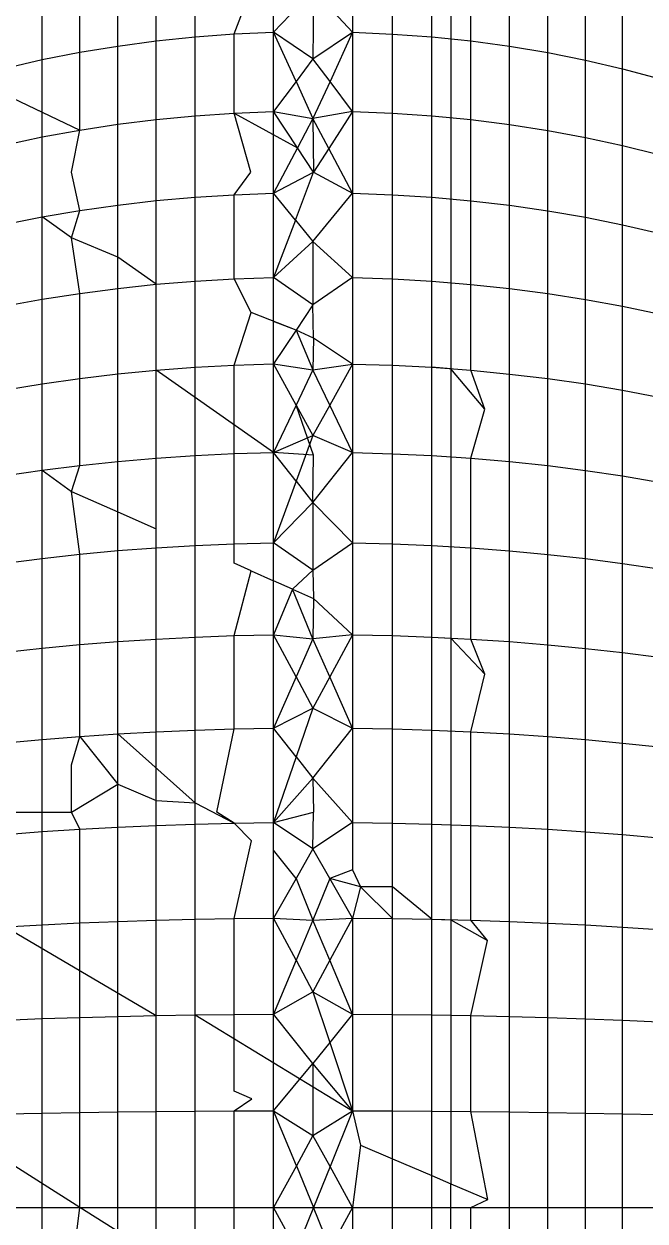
# Model space of a CAD drawing. Header units: inches. Extents: x 17 to 4615, y 5 to 3256.
# Drawn here: x 742.636 to 743.486, y 2590.134 to 2591.771 of the extents above; entities that cross this region are included whole.
import ezdxf

# ---------------------------------------------------------------- set-up
doc = ezdxf.new("R2010")
doc.units = ezdxf.units.IN
doc.header["$MEASUREMENT"] = 0

msp = doc.modelspace()

# ---------------------------------------------------------------- linework, layer by layer
for p, q in [((743.2201, 2591.9874), (743.2201, 2591.2992)), ((743.0858, 2591.8637), (743.0858, 2591.7593)), ((742.8171, 2591.7476), (742.8171, 2591.8512)), ((742.8702, 2591.7531), (742.8702, 2591.857)), ((743.1401, 2591.7569), (743.1401, 2591.8612)), ((743.194, 2591.7529), (743.194, 2591.8569)), ((743.2475, 2591.7474), (743.2475, 2591.851)), ((742.7124, 2591.732), (742.7124, 2591.8346)), ((742.7644, 2591.7405), (742.7644, 2591.8437)), ((743.3006, 2591.7402), (743.3006, 2591.8434)), ((743.3529, 2591.7315), (743.3529, 2591.8341)), ((742.6612, 2591.7219), (742.6612, 2591.8238)), ((742.9237, 2591.757), (742.9465, 2591.8167)), ((742.9775, 2591.7594), (743.0324, 2591.8167)), ((742.9775, 2591.7594), (742.9775, 2591.8167)), ((743.0324, 2591.8167), (743.0315, 2591.7228)), ((743.0858, 2591.7593), (743.0324, 2591.8167)), ((743.4045, 2591.7213), (743.4045, 2591.8232)), ((743.4552, 2591.7095), (743.4552, 2591.8107)), ((742.8171, 2591.7476), (742.8702, 2591.7531)), ((742.8702, 2591.7531), (742.9237, 2591.757)), ((742.8702, 2591.6452), (742.8702, 2591.7531)), ((742.9237, 2591.757), (742.9775, 2591.7594)), ((742.9237, 2591.6489), (742.9237, 2591.757)), ((742.9775, 2591.6511), (742.9775, 2591.7594)), ((743.0315, 2591.7228), (742.9775, 2591.7594)), ((743.0084, 2591.6921), (742.9775, 2591.7594)), ((743.0315, 2591.7228), (743.0858, 2591.7593)), ((743.0858, 2591.7593), (743.0548, 2591.6921)), ((743.0858, 2591.7593), (743.1401, 2591.7569)), ((743.0858, 2591.7593), (743.0858, 2591.6511)), ((743.1401, 2591.7569), (743.194, 2591.7529)), ((743.1401, 2591.6488), (743.1401, 2591.7569)), ((743.194, 2591.7529), (743.2475, 2591.7474)), ((743.194, 2591.6451), (743.194, 2591.7529)), ((742.6612, 2591.7219), (742.7124, 2591.732)), ((742.7124, 2591.732), (742.7644, 2591.7405)), ((742.7124, 2591.6256), (742.7124, 2591.732)), ((742.7644, 2591.7405), (742.8171, 2591.7476)), ((742.7644, 2591.6335), (742.7644, 2591.7405)), ((742.8171, 2591.6401), (742.8171, 2591.7476)), ((743.2475, 2591.7474), (743.3006, 2591.7402)), ((743.2475, 2591.6399), (743.2475, 2591.7474)), ((743.3006, 2591.7402), (743.3529, 2591.7315)), ((743.3006, 2591.6332), (743.3006, 2591.7402)), ((743.3529, 2591.7315), (743.4045, 2591.7213)), ((743.3529, 2591.6251), (743.3529, 2591.7315)), ((742.6109, 2591.7103), (742.6612, 2591.7219)), ((742.6612, 2591.6162), (742.6612, 2591.7219)), ((743.0315, 2591.7228), (743.0084, 2591.6921)), ((743.0548, 2591.6921), (743.0315, 2591.7228)), ((743.4045, 2591.7213), (743.4552, 2591.7095)), ((743.4045, 2591.6156), (743.4045, 2591.7213)), ((743.4552, 2591.7095), (743.5048, 2591.6963)), ((743.4552, 2591.6046), (743.4552, 2591.7095)), ((742.5616, 2591.6973), (742.7124, 2591.6256)), ((743.0084, 2591.6921), (742.9775, 2591.6511)), ((743.0084, 2591.6921), (743.0315, 2591.6416)), ((743.0548, 2591.6921), (743.0315, 2591.6416)), ((743.0858, 2591.6511), (743.0548, 2591.6921)), ((742.9237, 2591.6489), (742.9775, 2591.6511)), ((742.9775, 2591.6511), (743.0315, 2591.6416)), ((743.0103, 2591.6015), (742.9775, 2591.6511)), ((742.9775, 2591.5392), (742.9775, 2591.6511)), ((743.0858, 2591.6511), (743.0315, 2591.6416)), ((743.0858, 2591.6511), (743.0533, 2591.6005)), ((743.0858, 2591.6511), (743.1401, 2591.6488)), ((743.0858, 2591.6511), (743.0858, 2591.5392)), ((742.7124, 2591.6256), (742.7644, 2591.6335)), ((742.7644, 2591.6335), (742.8171, 2591.6401)), ((742.7644, 2591.523), (742.7644, 2591.6335)), ((742.8171, 2591.6401), (742.8702, 2591.6452)), ((742.8171, 2591.5291), (742.8171, 2591.6401)), ((742.8702, 2591.6452), (742.9237, 2591.6489)), ((742.8702, 2591.5338), (742.8702, 2591.6452)), ((742.9467, 2591.5681), (742.9237, 2591.6489)), ((742.9237, 2591.6489), (743.0103, 2591.6015)), ((743.0315, 2591.6416), (743.0103, 2591.6015)), ((743.0315, 2591.6416), (743.0324, 2591.5681)), ((743.0533, 2591.6005), (743.0315, 2591.6416)), ((743.1401, 2591.6488), (743.194, 2591.6451)), ((743.1401, 2591.5371), (743.1401, 2591.6488)), ((743.194, 2591.6451), (743.2475, 2591.6399)), ((743.194, 2591.5337), (743.194, 2591.6451)), ((743.2475, 2591.6399), (743.3006, 2591.6332)), ((743.2475, 2591.5289), (743.2475, 2591.6399)), ((743.3006, 2591.6332), (743.3529, 2591.6251)), ((743.3006, 2591.5227), (743.3006, 2591.6332)), ((742.6612, 2591.6162), (742.7124, 2591.6256)), ((742.701, 2591.5681), (742.7124, 2591.6256)), ((743.3529, 2591.6251), (743.4045, 2591.6156)), ((743.3529, 2591.5152), (743.3529, 2591.6251)), ((742.6109, 2591.6054), (742.6612, 2591.6162)), ((742.6612, 2591.5069), (742.6612, 2591.6162)), ((743.0103, 2591.6015), (742.9775, 2591.5392)), ((743.0324, 2591.5681), (743.0103, 2591.6015)), ((743.0533, 2591.6005), (743.0324, 2591.5681)), ((743.0858, 2591.5392), (743.0533, 2591.6005)), ((743.4045, 2591.6156), (743.4552, 2591.6046)), ((743.4045, 2591.5064), (743.4045, 2591.6156)), ((743.4552, 2591.6046), (743.5048, 2591.5923)), ((743.4552, 2591.4962), (743.4552, 2591.6046)), ((742.7124, 2591.5156), (742.701, 2591.5681)), ((742.9237, 2591.5372), (742.9467, 2591.5681)), ((742.9775, 2591.5392), (743.0324, 2591.5681)), ((743.0075, 2591.5026), (743.0324, 2591.5681)), ((743.0324, 2591.5681), (743.0858, 2591.5392)), ((742.8702, 2591.5338), (742.9237, 2591.5372)), ((742.9237, 2591.5372), (742.9775, 2591.5392)), ((742.9237, 2591.4222), (742.9237, 2591.5372)), ((742.9775, 2591.424), (742.9775, 2591.5392)), ((743.0075, 2591.5026), (742.9775, 2591.5392)), ((743.0315, 2591.4733), (743.0858, 2591.5392)), ((743.0858, 2591.5392), (743.1401, 2591.5371)), ((743.0858, 2591.5392), (743.0858, 2591.424)), ((743.1401, 2591.5371), (743.194, 2591.5337)), ((743.1401, 2591.4221), (743.1401, 2591.5371)), ((742.7124, 2591.5156), (742.7644, 2591.523)), ((742.7644, 2591.523), (742.8171, 2591.5291)), ((742.7644, 2591.4518), (742.7644, 2591.523)), ((742.8171, 2591.5291), (742.8702, 2591.5338)), ((742.8171, 2591.4147), (742.8171, 2591.5291)), ((742.8702, 2591.419), (742.8702, 2591.5338)), ((743.194, 2591.5337), (743.2475, 2591.5289)), ((743.194, 2591.4189), (743.194, 2591.5337)), ((743.2475, 2591.5289), (743.3006, 2591.5227)), ((743.2475, 2591.4145), (743.2475, 2591.5289)), ((743.3006, 2591.5227), (743.3529, 2591.5152)), ((743.3006, 2591.4089), (743.3006, 2591.5227)), ((742.6109, 2591.4969), (742.6612, 2591.5069)), ((742.6612, 2591.5069), (742.7124, 2591.5156)), ((742.6612, 2591.3944), (742.6612, 2591.5069)), ((742.701, 2591.478), (742.6612, 2591.5069)), ((742.701, 2591.478), (742.7124, 2591.5156)), ((743.0075, 2591.5026), (742.9775, 2591.424)), ((743.0075, 2591.5026), (743.0315, 2591.4733)), ((743.3529, 2591.5152), (743.4045, 2591.5064)), ((743.3529, 2591.402), (743.3529, 2591.5152)), ((743.4045, 2591.5064), (743.4552, 2591.4962)), ((743.4045, 2591.3939), (743.4045, 2591.5064)), ((743.4552, 2591.4962), (743.5048, 2591.4848)), ((743.4552, 2591.3846), (743.4552, 2591.4962)), ((742.7124, 2591.4023), (742.701, 2591.478)), ((742.7644, 2591.4518), (742.701, 2591.478)), ((742.9775, 2591.424), (743.0315, 2591.4733)), ((743.0858, 2591.424), (743.0315, 2591.4733)), ((743.0315, 2591.4733), (743.0315, 2591.3864)), ((742.7644, 2591.4091), (742.7644, 2591.4518)), ((742.8171, 2591.4147), (742.7644, 2591.4518)), ((742.8702, 2591.419), (742.9237, 2591.4222)), ((742.9237, 2591.4222), (742.9775, 2591.424)), ((742.9469, 2591.3763), (742.9237, 2591.4222)), ((743.0315, 2591.3864), (742.9775, 2591.424)), ((742.9775, 2591.3636), (742.9775, 2591.424)), ((743.0858, 2591.424), (743.0315, 2591.3864)), ((743.0858, 2591.424), (743.1401, 2591.4221)), ((743.0858, 2591.424), (743.0858, 2591.3057)), ((743.1401, 2591.4221), (743.194, 2591.4189)), ((743.1401, 2591.304), (743.1401, 2591.4221)), ((742.7124, 2591.4023), (742.7644, 2591.4091)), ((742.7644, 2591.4091), (742.8171, 2591.4147)), ((742.7644, 2591.2922), (742.7644, 2591.4091)), ((742.8171, 2591.4147), (742.8702, 2591.419)), ((742.8171, 2591.2973), (742.8171, 2591.4147)), ((742.8702, 2591.3012), (742.8702, 2591.419)), ((743.194, 2591.4189), (743.2475, 2591.4145)), ((743.194, 2591.3012), (743.194, 2591.4189)), ((743.2475, 2591.4145), (743.3006, 2591.4089)), ((743.2475, 2591.2972), (743.2475, 2591.4145)), ((743.3006, 2591.4089), (743.3529, 2591.402)), ((743.3006, 2591.292), (743.3006, 2591.4089)), ((742.6109, 2591.3852), (742.6612, 2591.3944)), ((742.6612, 2591.3944), (742.7124, 2591.4023)), ((742.6612, 2591.2788), (742.6612, 2591.3944)), ((742.7124, 2591.2861), (742.7124, 2591.4023)), ((743.3529, 2591.402), (743.4045, 2591.3939)), ((743.3529, 2591.2858), (743.3529, 2591.402)), ((743.4045, 2591.3939), (743.4552, 2591.3846)), ((743.4045, 2591.2784), (743.4045, 2591.3939)), ((742.9237, 2591.3041), (742.9469, 2591.3763)), ((743.0084, 2591.3519), (742.9469, 2591.3763)), ((743.0315, 2591.3864), (743.0084, 2591.3519)), ((743.0324, 2591.341), (743.0315, 2591.3864)), ((743.4552, 2591.3846), (743.5048, 2591.3742)), ((743.4552, 2591.27), (743.4552, 2591.3846)), ((742.9775, 2591.3058), (742.9775, 2591.3636)), ((743.0084, 2591.3519), (742.9775, 2591.3636)), ((743.0084, 2591.3519), (742.9775, 2591.3058)), ((743.0084, 2591.3519), (743.0315, 2591.2979)), ((743.0324, 2591.341), (743.0084, 2591.3519)), ((743.0324, 2591.341), (743.0315, 2591.2979)), ((743.0858, 2591.3057), (743.0324, 2591.341)), ((742.7124, 2591.2861), (742.7644, 2591.2922)), ((742.7644, 2591.2922), (742.8171, 2591.2973)), ((742.7644, 2591.1726), (742.7644, 2591.2922)), ((742.8171, 2591.2973), (742.8702, 2591.3012)), ((742.8171, 2591.1771), (742.8171, 2591.2973)), ((742.9775, 2591.1847), (742.8171, 2591.2973)), ((742.8702, 2591.3012), (742.9237, 2591.3041)), ((742.8702, 2591.1806), (742.8702, 2591.3012)), ((742.9237, 2591.3041), (742.9775, 2591.3058)), ((742.9237, 2591.1832), (742.9237, 2591.3041)), ((742.9775, 2591.1847), (742.9775, 2591.3058)), ((742.9775, 2591.3058), (743.0315, 2591.2979)), ((743.0085, 2591.2496), (742.9775, 2591.3058)), ((743.0315, 2591.2979), (743.0085, 2591.2496)), ((743.0315, 2591.2979), (743.0858, 2591.3057)), ((743.0547, 2591.2496), (743.0315, 2591.2979)), ((743.0858, 2591.3057), (743.0547, 2591.2496)), ((743.0858, 2591.3057), (743.1401, 2591.304)), ((743.0858, 2591.3057), (743.0858, 2591.1847)), ((743.1401, 2591.304), (743.194, 2591.3012)), ((743.1401, 2591.1831), (743.1401, 2591.304)), ((743.194, 2591.3012), (743.2475, 2591.2972)), ((743.2201, 2591.2992), (743.194, 2591.3012)), ((743.194, 2591.1806), (743.194, 2591.3012)), ((743.2667, 2591.244), (743.2201, 2591.2992)), ((743.2201, 2591.2992), (743.2201, 2590.931)), ((743.2475, 2591.2972), (743.3006, 2591.292)), ((743.2667, 2591.244), (743.2475, 2591.2972)), ((743.3006, 2591.292), (743.3529, 2591.2858)), ((743.3006, 2591.1724), (743.3006, 2591.292)), ((742.6109, 2591.2705), (742.6612, 2591.2788)), ((742.6612, 2591.2788), (742.7124, 2591.2861)), ((742.6612, 2591.1606), (742.6612, 2591.2788)), ((742.7124, 2591.1671), (742.7124, 2591.2861)), ((743.3529, 2591.2858), (743.4045, 2591.2784)), ((743.3529, 2591.1668), (743.3529, 2591.2858)), ((743.4045, 2591.2784), (743.4552, 2591.27)), ((743.4045, 2591.1602), (743.4045, 2591.2784)), ((743.4552, 2591.27), (743.5048, 2591.2605)), ((743.4552, 2591.1527), (743.4552, 2591.27)), ((743.0085, 2591.2496), (742.9775, 2591.1847)), ((743.0085, 2591.2496), (743.0315, 2591.2079)), ((743.0324, 2591.1809), (743.0085, 2591.2496)), ((743.0547, 2591.2496), (743.0315, 2591.2079)), ((743.0858, 2591.1847), (743.0547, 2591.2496)), ((743.2475, 2591.177), (743.2667, 2591.244)), ((742.9775, 2591.1847), (743.0315, 2591.2079)), ((743.0315, 2591.2079), (743.0085, 2591.1455)), ((743.0858, 2591.1847), (743.0315, 2591.2079)), ((742.7644, 2591.1726), (742.8171, 2591.1771)), ((742.8171, 2591.1771), (742.8702, 2591.1806)), ((742.8171, 2591.0803), (742.8171, 2591.1771)), ((742.8702, 2591.1806), (742.9237, 2591.1832)), ((742.8702, 2591.0576), (742.8702, 2591.1806)), ((742.9237, 2591.1832), (742.9775, 2591.1847)), ((742.9237, 2591.0598), (742.9237, 2591.1832)), ((742.9775, 2591.0612), (742.9775, 2591.1847)), ((743.0085, 2591.1455), (742.9775, 2591.1847)), ((743.0324, 2591.1809), (742.9775, 2591.1847)), ((743.0315, 2591.1165), (743.0858, 2591.1847)), ((743.0315, 2591.1165), (743.0324, 2591.1809)), ((743.0858, 2591.1847), (743.1401, 2591.1831)), ((743.0858, 2591.1847), (743.0858, 2591.0612)), ((743.1401, 2591.1831), (743.194, 2591.1806)), ((743.1401, 2591.0598), (743.1401, 2591.1831)), ((743.194, 2591.1806), (743.2475, 2591.177)), ((743.194, 2591.0575), (743.194, 2591.1806)), ((743.2475, 2591.177), (743.3006, 2591.1724)), ((743.2475, 2591.0544), (743.2475, 2591.177)), ((742.6109, 2591.1532), (742.6612, 2591.1606)), ((742.6612, 2591.1606), (742.7124, 2591.1671)), ((742.6612, 2591.04), (742.6612, 2591.1606)), ((742.6612, 2591.1606), (742.701, 2591.1316)), ((742.701, 2591.1316), (742.7124, 2591.1671)), ((742.7124, 2591.1671), (742.7644, 2591.1726)), ((742.7644, 2591.1036), (742.7644, 2591.1726)), ((743.3006, 2591.1724), (743.3529, 2591.1668)), ((743.3006, 2591.0503), (743.3006, 2591.1724)), ((743.3529, 2591.1668), (743.4045, 2591.1602)), ((743.3529, 2591.0454), (743.3529, 2591.1668)), ((743.4045, 2591.1602), (743.4552, 2591.1527)), ((743.4045, 2591.0396), (743.4045, 2591.1602)), ((743.0085, 2591.1455), (742.9775, 2591.0612)), ((743.0085, 2591.1455), (743.0315, 2591.1165)), ((743.4552, 2591.1527), (743.5048, 2591.1442)), ((743.4552, 2591.033), (743.4552, 2591.1527)), ((742.7124, 2591.0457), (742.701, 2591.1316)), ((742.701, 2591.1316), (742.7644, 2591.1036)), ((742.9775, 2591.0612), (743.0315, 2591.1165)), ((743.0858, 2591.0612), (743.0315, 2591.1165)), ((743.0315, 2591.1165), (743.0315, 2591.0238)), ((742.7644, 2591.0505), (742.7644, 2591.1036)), ((742.7644, 2591.1036), (742.8171, 2591.0803)), ((742.8171, 2591.0545), (742.8171, 2591.0803)), ((742.9237, 2591.0598), (742.9775, 2591.0612)), ((743.0315, 2591.0238), (742.9775, 2591.0612)), ((742.9775, 2591.0094), (742.9775, 2591.0612)), ((743.0315, 2591.0238), (743.0858, 2591.0612)), ((743.0858, 2591.0612), (743.1401, 2591.0598)), ((743.0858, 2591.0612), (743.0858, 2590.9354)), ((742.6612, 2591.04), (742.7124, 2591.0457)), ((742.7124, 2591.0457), (742.7644, 2591.0505)), ((742.7124, 2590.9221), (742.7124, 2591.0457)), ((742.7644, 2591.0505), (742.8171, 2591.0545)), ((742.7644, 2590.9262), (742.7644, 2591.0505)), ((742.8171, 2591.0545), (742.8702, 2591.0576)), ((742.8171, 2590.9297), (742.8171, 2591.0545)), ((742.8702, 2591.0576), (742.9237, 2591.0598)), ((742.8702, 2590.9323), (742.8702, 2591.0576)), ((742.9237, 2591.0332), (742.9237, 2591.0598)), ((743.1401, 2591.0598), (743.194, 2591.0575)), ((743.1401, 2590.9343), (743.1401, 2591.0598)), ((743.194, 2591.0575), (743.2475, 2591.0544)), ((743.194, 2590.9323), (743.194, 2591.0575)), ((743.2475, 2591.0544), (743.3006, 2591.0503)), ((743.2475, 2590.9296), (743.2475, 2591.0544)), ((743.3006, 2591.0503), (743.3529, 2591.0454)), ((743.3006, 2590.9261), (743.3006, 2591.0503)), ((743.3529, 2591.0454), (743.4045, 2591.0396)), ((743.3529, 2590.9218), (743.3529, 2591.0454)), ((742.6109, 2591.0334), (742.6612, 2591.04)), ((742.6612, 2590.9172), (742.6612, 2591.04)), ((742.9471, 2591.0229), (742.9237, 2591.0332)), ((743.4045, 2591.0396), (743.4552, 2591.033)), ((743.4045, 2590.9169), (743.4045, 2591.0396)), ((743.4552, 2591.033), (743.5048, 2591.0255)), ((743.4552, 2590.9111), (743.4552, 2591.033)), ((742.9237, 2590.9343), (742.9471, 2591.0229)), ((742.9471, 2591.0229), (742.9775, 2591.0094)), ((743.0315, 2591.0238), (743.0035, 2590.9979)), ((743.0315, 2591.0238), (743.0324, 2590.9852)), ((742.9775, 2590.9354), (742.9775, 2591.0094)), ((743.0035, 2590.9979), (742.9775, 2591.0094)), ((743.0035, 2590.9979), (742.9775, 2590.9354)), ((743.0315, 2590.9299), (743.0035, 2590.9979)), ((743.0035, 2590.9979), (743.0324, 2590.9852)), ((743.0324, 2590.9852), (743.0315, 2590.9299)), ((743.0858, 2590.9354), (743.0324, 2590.9852)), ((742.7644, 2590.9262), (742.8171, 2590.9297)), ((742.8171, 2590.9297), (742.8702, 2590.9323)), ((742.8171, 2590.803), (742.8171, 2590.9297)), ((742.8702, 2590.9323), (742.9237, 2590.9343)), ((742.8702, 2590.8052), (742.8702, 2590.9323)), ((742.9237, 2590.9343), (742.9775, 2590.9354)), ((742.9237, 2590.8069), (742.9237, 2590.9343)), ((742.9775, 2590.8078), (742.9775, 2590.9354)), ((742.9775, 2590.9354), (743.0315, 2590.9299)), ((743.0085, 2590.8778), (742.9775, 2590.9354)), ((743.0315, 2590.9299), (743.0085, 2590.8778)), ((743.0858, 2590.9354), (743.0315, 2590.9299)), ((743.0547, 2590.8778), (743.0315, 2590.9299)), ((743.0858, 2590.9354), (743.0547, 2590.8778)), ((743.0858, 2590.9354), (743.1401, 2590.9343)), ((743.0858, 2590.9354), (743.0858, 2590.8078)), ((743.1401, 2590.9343), (743.194, 2590.9323)), ((743.1401, 2590.8068), (743.1401, 2590.9343)), ((743.194, 2590.9323), (743.2475, 2590.9296)), ((743.194, 2590.8052), (743.194, 2590.9323)), ((743.194, 2590.9323), (743.2201, 2590.931)), ((743.2201, 2590.931), (743.2667, 2590.8817)), ((743.2201, 2590.931), (743.2201, 2590.5459)), ((743.2475, 2590.9296), (743.3006, 2590.9261)), ((743.2667, 2590.8817), (743.2475, 2590.9296)), ((742.6109, 2590.9115), (742.6612, 2590.9172)), ((742.6612, 2590.9172), (742.7124, 2590.9221)), ((742.6612, 2590.7925), (742.6612, 2590.9172)), ((742.7124, 2590.9221), (742.7644, 2590.9262)), ((742.7124, 2590.7966), (742.7124, 2590.9221)), ((742.7644, 2590.8001), (742.7644, 2590.9262)), ((743.3006, 2590.9261), (743.3529, 2590.9218)), ((743.3006, 2590.8), (743.3006, 2590.9261)), ((743.3529, 2590.9218), (743.4045, 2590.9169)), ((743.3529, 2590.7965), (743.3529, 2590.9218)), ((743.4045, 2590.9169), (743.4552, 2590.9111)), ((743.4045, 2590.7923), (743.4045, 2590.9169)), ((743.4552, 2590.9111), (743.5048, 2590.9047)), ((743.4552, 2590.7875), (743.4552, 2590.9111)), ((743.2475, 2590.8029), (743.2667, 2590.8817)), ((743.0085, 2590.8778), (742.9775, 2590.8078)), ((743.0085, 2590.8778), (743.0315, 2590.835)), ((743.0547, 2590.8778), (743.0315, 2590.835)), ((743.0858, 2590.8078), (743.0547, 2590.8778)), ((742.9775, 2590.8078), (743.0315, 2590.835)), ((743.0315, 2590.835), (743.0085, 2590.7684)), ((743.0315, 2590.835), (743.0858, 2590.8078)), ((742.7124, 2590.7966), (742.7644, 2590.8001)), ((742.7644, 2590.8001), (742.8171, 2590.803)), ((742.7644, 2590.731), (742.7644, 2590.8001)), ((742.8702, 2590.7057), (742.7644, 2590.8001)), ((742.8171, 2590.803), (742.8702, 2590.8052)), ((742.8171, 2590.7088), (742.8171, 2590.803)), ((742.8702, 2590.8052), (742.9237, 2590.8069)), ((742.8702, 2590.7057), (742.8702, 2590.8052)), ((742.8999, 2590.6931), (742.9237, 2590.8069)), ((742.9237, 2590.8069), (742.9775, 2590.8078)), ((742.9775, 2590.6786), (742.9775, 2590.8078)), ((743.0085, 2590.7684), (742.9775, 2590.8078)), ((743.0315, 2590.7392), (743.0858, 2590.8078)), ((743.0858, 2590.8078), (743.1401, 2590.8068)), ((743.0858, 2590.8078), (743.0858, 2590.6786)), ((743.1401, 2590.8068), (743.194, 2590.8052)), ((743.1401, 2590.6778), (743.1401, 2590.8068)), ((743.194, 2590.8052), (743.2475, 2590.8029)), ((743.194, 2590.6765), (743.194, 2590.8052)), ((743.2475, 2590.8029), (743.3006, 2590.8)), ((743.2475, 2590.6747), (743.2475, 2590.8029)), ((743.3006, 2590.8), (743.3529, 2590.7965)), ((743.3006, 2590.6724), (743.3006, 2590.8)), ((742.6109, 2590.7878), (742.6612, 2590.7925)), ((742.6612, 2590.7925), (742.7124, 2590.7966)), ((742.6612, 2590.6931), (742.6612, 2590.7925)), ((742.701, 2590.7577), (742.7124, 2590.7966)), ((742.7124, 2590.7966), (742.7644, 2590.731)), ((743.3529, 2590.7965), (743.4045, 2590.7923)), ((743.3529, 2590.6695), (743.3529, 2590.7965)), ((743.4045, 2590.7923), (743.4552, 2590.7875)), ((743.4045, 2590.6661), (743.4045, 2590.7923)), ((743.4552, 2590.7875), (743.5048, 2590.7821)), ((743.4552, 2590.6623), (743.4552, 2590.7875)), ((743.0085, 2590.7684), (742.9775, 2590.6786)), ((743.0085, 2590.7684), (743.0315, 2590.7392)), ((742.701, 2590.6931), (742.701, 2590.7577)), ((742.9775, 2590.6786), (743.0315, 2590.7392)), ((743.0858, 2590.6786), (743.0315, 2590.7392)), ((743.0315, 2590.7392), (743.0324, 2590.6931)), ((742.701, 2590.6931), (742.7644, 2590.731)), ((742.7644, 2590.6725), (742.7644, 2590.731)), ((742.7644, 2590.731), (742.8171, 2590.7088)), ((742.8171, 2590.6747), (742.8171, 2590.7088)), ((742.8171, 2590.7088), (742.8702, 2590.7057)), ((742.8702, 2590.6765), (742.8702, 2590.7057)), ((742.8702, 2590.7057), (742.9237, 2590.6779)), ((742.6109, 2590.6931), (742.6612, 2590.6931)), ((742.6612, 2590.6664), (742.6612, 2590.6931)), ((742.6612, 2590.6931), (742.701, 2590.6931)), ((742.7124, 2590.6697), (742.701, 2590.6931)), ((742.9237, 2590.6779), (742.8999, 2590.6931)), ((742.9775, 2590.6786), (743.0324, 2590.6931)), ((743.0315, 2590.6426), (743.0324, 2590.6931)), ((742.6612, 2590.6664), (742.7124, 2590.6697)), ((742.7124, 2590.6697), (742.7644, 2590.6725)), ((742.7124, 2590.5414), (742.7124, 2590.6697)), ((742.7644, 2590.6725), (742.8171, 2590.6747)), ((742.7644, 2590.5435), (742.7644, 2590.6725)), ((742.8171, 2590.6747), (742.8702, 2590.6765)), ((742.8171, 2590.5453), (742.8171, 2590.6747)), ((742.8702, 2590.6765), (742.9237, 2590.6779)), ((742.8702, 2590.5466), (742.8702, 2590.6765)), ((742.9237, 2590.6779), (742.9775, 2590.6786)), ((742.9474, 2590.6538), (742.9237, 2590.6779)), ((743.0315, 2590.6426), (742.9775, 2590.6786)), ((742.9775, 2590.6411), (742.9775, 2590.6786)), ((743.0858, 2590.6786), (743.0315, 2590.6426)), ((743.0858, 2590.6786), (743.1401, 2590.6778)), ((743.0858, 2590.6786), (743.0858, 2590.614)), ((743.1401, 2590.6778), (743.194, 2590.6765)), ((743.1401, 2590.5909), (743.1401, 2590.6778)), ((743.194, 2590.6765), (743.2475, 2590.6747)), ((743.194, 2590.5466), (743.194, 2590.6765)), ((743.2475, 2590.6747), (743.3006, 2590.6724)), ((743.2475, 2590.5452), (743.2475, 2590.6747)), ((743.3006, 2590.6724), (743.3529, 2590.6695)), ((743.3006, 2590.5434), (743.3006, 2590.6724)), ((743.3529, 2590.6695), (743.4045, 2590.6661)), ((743.3529, 2590.5413), (743.3529, 2590.6695)), ((742.6109, 2590.6626), (742.6612, 2590.6664)), ((742.6612, 2590.5389), (742.6612, 2590.6664)), ((742.9237, 2590.5476), (742.9474, 2590.6538)), ((743.4045, 2590.6661), (743.4552, 2590.6623)), ((743.4045, 2590.5388), (743.4045, 2590.6661)), ((743.4552, 2590.6623), (743.5048, 2590.658)), ((743.4552, 2590.5359), (743.4552, 2590.6623)), ((742.9775, 2590.5482), (742.9775, 2590.6411)), ((743.0084, 2590.6022), (742.9775, 2590.6411)), ((743.0315, 2590.6426), (743.0084, 2590.6022)), ((743.0547, 2590.6022), (743.0315, 2590.6426)), ((743.0084, 2590.6022), (742.9775, 2590.5482)), ((743.0084, 2590.6022), (743.0315, 2590.5453)), ((743.0547, 2590.6022), (743.0315, 2590.5453)), ((743.0858, 2590.614), (743.0547, 2590.6022)), ((743.0858, 2590.5482), (743.0547, 2590.6022)), ((743.0965, 2590.5909), (743.0547, 2590.6022)), ((743.0858, 2590.614), (743.0965, 2590.5909)), ((743.0965, 2590.5909), (743.0858, 2590.5482)), ((743.1401, 2590.5909), (743.0965, 2590.5909)), ((743.0965, 2590.5909), (743.1401, 2590.5476)), ((743.1401, 2590.5476), (743.1401, 2590.5909)), ((743.194, 2590.5466), (743.1401, 2590.5909)), ((742.6109, 2590.5361), (742.6612, 2590.5389)), ((742.6612, 2590.5389), (742.7124, 2590.5414)), ((742.6612, 2590.4106), (742.6612, 2590.5389)), ((742.7124, 2590.5414), (742.7644, 2590.5435)), ((742.7124, 2590.4122), (742.7124, 2590.5414)), ((742.7644, 2590.5435), (742.8171, 2590.5453)), ((742.7644, 2590.4136), (742.7644, 2590.5435)), ((742.8171, 2590.5453), (742.8702, 2590.5466)), ((742.8171, 2590.4148), (742.8171, 2590.5453)), ((742.8702, 2590.5466), (742.9237, 2590.5476)), ((742.8702, 2590.4157), (742.8702, 2590.5466)), ((742.9237, 2590.5476), (742.9775, 2590.5482)), ((742.9237, 2590.4164), (742.9237, 2590.5476)), ((742.9775, 2590.4168), (742.9775, 2590.5482)), ((742.9775, 2590.5482), (743.0315, 2590.5453)), ((743.0085, 2590.4905), (742.9775, 2590.5482)), ((743.0315, 2590.5453), (743.0085, 2590.4905)), ((743.0315, 2590.5453), (743.0858, 2590.5482)), ((743.0547, 2590.4905), (743.0315, 2590.5453)), ((743.0858, 2590.5482), (743.0547, 2590.4905)), ((743.0858, 2590.5482), (743.1401, 2590.5476)), ((743.0858, 2590.5482), (743.0858, 2590.4168)), ((743.1401, 2590.5476), (743.194, 2590.5466)), ((743.1401, 2590.4164), (743.1401, 2590.5476)), ((743.194, 2590.5466), (743.2475, 2590.5452)), ((743.194, 2590.4157), (743.194, 2590.5466)), ((743.194, 2590.5466), (743.2201, 2590.5459)), ((743.2201, 2590.5459), (743.2705, 2590.5176)), ((743.2201, 2590.5459), (743.2201, 2590.1848)), ((743.2475, 2590.5452), (743.3006, 2590.5434)), ((743.2705, 2590.5176), (743.2475, 2590.5452)), ((743.3006, 2590.5434), (743.3529, 2590.5413)), ((743.3006, 2590.4136), (743.3006, 2590.5434)), ((743.3529, 2590.5413), (743.4045, 2590.5388)), ((743.3529, 2590.4122), (743.3529, 2590.5413)), ((743.4045, 2590.5388), (743.4552, 2590.5359)), ((743.4045, 2590.4105), (743.4045, 2590.5388)), ((742.6109, 2590.5361), (742.8171, 2590.4148)), ((743.4552, 2590.5359), (743.5048, 2590.5326)), ((743.4552, 2590.4085), (743.4552, 2590.5359)), ((743.2475, 2590.4148), (743.2705, 2590.5176)), ((743.0085, 2590.4905), (742.9775, 2590.4168)), ((743.0085, 2590.4905), (743.0315, 2590.4475)), ((743.0547, 2590.4905), (743.0315, 2590.4475)), ((743.0858, 2590.4168), (743.0547, 2590.4905)), ((742.9775, 2590.4168), (743.0315, 2590.4475)), ((743.0315, 2590.4475), (743.0858, 2590.4168)), ((743.0315, 2590.4475), (743.0547, 2590.3781)), ((742.6109, 2590.4087), (742.6612, 2590.4106)), ((742.6612, 2590.4106), (742.7124, 2590.4122)), ((742.6612, 2590.2816), (742.6612, 2590.4106)), ((742.7124, 2590.4122), (742.7644, 2590.4136)), ((742.7124, 2590.2824), (742.7124, 2590.4122)), ((742.7644, 2590.4136), (742.8171, 2590.4148)), ((742.7644, 2590.2831), (742.7644, 2590.4136)), ((742.8171, 2590.4148), (742.8702, 2590.4157)), ((742.8171, 2590.2837), (742.8171, 2590.4148)), ((742.8702, 2590.4157), (742.9237, 2590.4164)), ((742.8702, 2590.4157), (743.0858, 2590.2847)), ((742.8702, 2590.2842), (742.8702, 2590.4157)), ((742.9237, 2590.4164), (742.9775, 2590.4168)), ((742.9237, 2590.3115), (742.9237, 2590.4164)), ((742.9775, 2590.2847), (742.9775, 2590.4168)), ((743.0315, 2590.3493), (742.9775, 2590.4168)), ((743.0858, 2590.4168), (743.0547, 2590.3781)), ((743.0858, 2590.4168), (743.1401, 2590.4164)), ((743.0858, 2590.4168), (743.0858, 2590.2847)), ((743.1401, 2590.4164), (743.194, 2590.4157)), ((743.1401, 2590.2845), (743.1401, 2590.4164)), ((743.194, 2590.4157), (743.2475, 2590.4148)), ((743.194, 2590.2842), (743.194, 2590.4157)), ((743.2475, 2590.4148), (743.3006, 2590.4136)), ((743.2475, 2590.2837), (743.2475, 2590.4148)), ((743.3006, 2590.4136), (743.3529, 2590.4122)), ((743.3006, 2590.2831), (743.3006, 2590.4136)), ((743.3529, 2590.4122), (743.4045, 2590.4105)), ((743.3529, 2590.2824), (743.3529, 2590.4122)), ((743.4045, 2590.4105), (743.4552, 2590.4085)), ((743.4045, 2590.2816), (743.4045, 2590.4105)), ((743.4552, 2590.4085), (743.5048, 2590.4064)), ((743.4552, 2590.2806), (743.4552, 2590.4085)), ((743.0547, 2590.3781), (743.0315, 2590.3493)), ((743.0547, 2590.3781), (743.0858, 2590.2847)), ((742.9775, 2590.2847), (743.0315, 2590.3493)), ((743.0858, 2590.2847), (743.0315, 2590.3493)), ((743.0315, 2590.3493), (743.0315, 2590.2509)), ((742.9477, 2590.3012), (742.9237, 2590.3115)), ((742.9237, 2590.2845), (742.9477, 2590.3012)), ((742.7124, 2590.1523), (742.5134, 2590.2784)), ((742.6109, 2590.2806), (742.6612, 2590.2816)), ((742.6612, 2590.2816), (742.7124, 2590.2824)), ((742.6612, 2590.1523), (742.6612, 2590.2816)), ((742.7124, 2590.2824), (742.7644, 2590.2831)), ((742.7124, 2590.1523), (742.7124, 2590.2824)), ((742.7644, 2590.2831), (742.8171, 2590.2837)), ((742.7644, 2590.1523), (742.7644, 2590.2831)), ((742.8171, 2590.2837), (742.8702, 2590.2842)), ((742.8171, 2590.1523), (742.8171, 2590.2837)), ((742.8702, 2590.2842), (742.9237, 2590.2845)), ((742.8702, 2590.1523), (742.8702, 2590.2842)), ((742.9237, 2590.2845), (742.9775, 2590.2847)), ((742.9237, 2590.1523), (742.9237, 2590.2845)), ((742.9775, 2590.1523), (742.9775, 2590.2847)), ((742.9775, 2590.2847), (743.0315, 2590.2509)), ((743.0088, 2590.2094), (742.9775, 2590.2847)), ((743.0315, 2590.2509), (743.0858, 2590.2847)), ((743.0858, 2590.2847), (743.055, 2590.2083)), ((743.0858, 2590.2847), (743.1401, 2590.2845)), ((743.0858, 2590.2847), (743.0967, 2590.2376)), ((743.1401, 2590.2845), (743.194, 2590.2842)), ((743.1401, 2590.219), (743.1401, 2590.2845)), ((743.194, 2590.2842), (743.2475, 2590.2837)), ((743.194, 2590.196), (743.194, 2590.2842)), ((743.2475, 2590.2837), (743.3006, 2590.2831)), ((743.2707, 2590.1632), (743.2475, 2590.2837)), ((743.3006, 2590.2831), (743.3529, 2590.2824)), ((743.3006, 2590.1523), (743.3006, 2590.2831)), ((743.3529, 2590.2824), (743.4045, 2590.2816)), ((743.3529, 2590.1523), (743.3529, 2590.2824)), ((743.4045, 2590.2816), (743.4552, 2590.2806)), ((743.4045, 2590.1523), (743.4045, 2590.2816)), ((743.4552, 2590.2806), (743.5048, 2590.2795)), ((743.4552, 2590.1523), (743.4552, 2590.2806)), ((743.0315, 2590.2509), (743.0088, 2590.2094)), ((743.055, 2590.2083), (743.0315, 2590.2509)), ((743.0967, 2590.2376), (743.0858, 2590.1523)), ((743.0967, 2590.2376), (743.1401, 2590.219)), ((743.0088, 2590.2094), (742.9775, 2590.1523)), ((743.0088, 2590.2094), (743.0324, 2590.1523)), ((743.1401, 2590.1523), (743.1401, 2590.219)), ((743.1401, 2590.219), (743.194, 2590.196)), ((743.055, 2590.2083), (743.0324, 2590.1523)), ((743.0858, 2590.1523), (743.055, 2590.2083)), ((743.194, 2590.1523), (743.194, 2590.196)), ((743.194, 2590.196), (743.2201, 2590.1848)), ((743.2201, 2590.1848), (743.2707, 2590.1632)), ((743.2201, 2589.8318), (743.2201, 2590.1848)), ((743.2475, 2590.1523), (743.2707, 2590.1632)), ((742.6109, 2590.1523), (742.6612, 2590.1523)), ((742.6612, 2590.1523), (742.7124, 2590.1523)), ((742.6612, 2590.023), (742.6612, 2590.1523)), ((742.701, 2590.0616), (742.7124, 2590.1523)), ((742.7124, 2590.1523), (742.7644, 2590.1523)), ((742.9237, 2590.0201), (742.7124, 2590.1523)), ((742.7644, 2590.1523), (742.8171, 2590.1523)), ((742.7644, 2590.0215), (742.7644, 2590.1523)), ((742.8171, 2590.1523), (742.8702, 2590.1523)), ((742.8171, 2590.0209), (742.8171, 2590.1523)), ((742.8702, 2590.1523), (742.9237, 2590.1523)), ((742.8702, 2590.0205), (742.8702, 2590.1523)), ((742.9237, 2590.1523), (742.9775, 2590.1523)), ((742.9237, 2590.0201), (742.9237, 2590.1523)), ((742.9775, 2590.02), (742.9775, 2590.1523)), ((742.9775, 2590.1523), (743.0324, 2590.1523)), ((743.0088, 2590.0953), (742.9775, 2590.1523)), ((743.0324, 2590.1523), (743.0088, 2590.0953)), ((743.0324, 2590.1523), (743.0858, 2590.1523)), ((743.055, 2590.0964), (743.0324, 2590.1523)), ((743.0858, 2590.1523), (743.055, 2590.0964)), ((743.0858, 2590.1523), (743.1401, 2590.1523)), ((743.0858, 2590.1523), (743.0858, 2590.02)), ((743.1401, 2590.1523), (743.194, 2590.1523)), ((743.1401, 2590.0201), (743.1401, 2590.1523)), ((743.194, 2590.1523), (743.2475, 2590.1523)), ((743.194, 2590.0205), (743.194, 2590.1523)), ((743.2475, 2590.1523), (743.3006, 2590.1523)), ((743.2475, 2590.0209), (743.2475, 2590.1523)), ((743.3006, 2590.1523), (743.3529, 2590.1523)), ((743.3006, 2590.0215), (743.3006, 2590.1523)), ((743.3529, 2590.1523), (743.4045, 2590.1523)), ((743.3529, 2590.0223), (743.3529, 2590.1523)), ((743.4045, 2590.1523), (743.4552, 2590.1523)), ((743.4045, 2590.0231), (743.4045, 2590.1523)), ((743.4552, 2590.1523), (743.5048, 2590.1523)), ((743.4552, 2590.0241), (743.4552, 2590.1523))]:
    msp.add_line(p, q)

doc.saveas('drawing.dxf')
